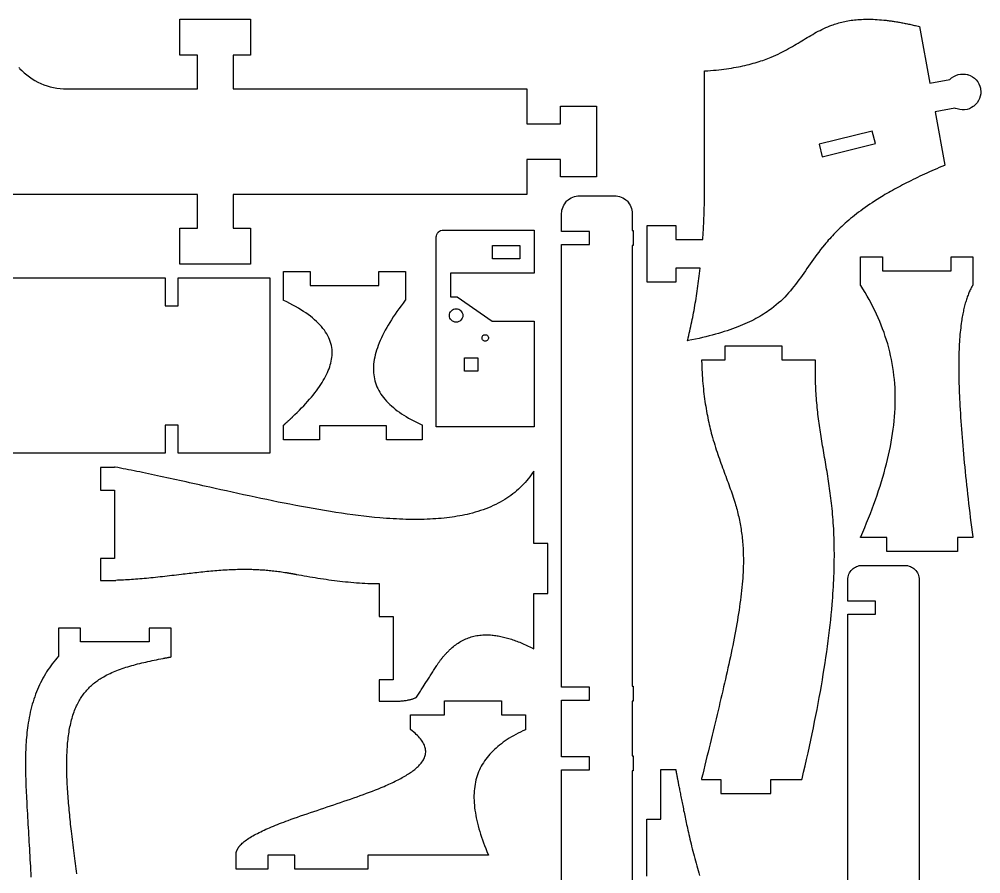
# Model space of a CAD drawing. Extents: x 0 to 673, y 0 to 298.
# Drawn here: x 521.4 to 659.4, y 175.3 to 298 of the extents above; entities that cross this region are included whole.
import ezdxf

# ---------------------------------------------------------------- set-up
doc = ezdxf.new("R2010")
doc.units = 0
doc.layers.get('0').update_dxf_attribs({"linetype": 'CONTINUOUS'})

msp = doc.modelspace()

# ---------------------------------------------------------------- linework, layer by layer
at = {"color": 0}
for points in [[(521.353, 291.081), (521.433, 290.992), (521.515, 290.903), (521.771, 290.646), (522.125, 290.319), (522.493, 290.011), (522.875, 289.726), (523.271, 289.46), (523.678, 289.215), (524.097, 288.992), (524.528, 288.79), (524.968, 288.611), (525.418, 288.456), (525.872, 288.322), (526.336, 288.211), (526.808, 288.126), (527.283, 288.064), (527.761, 288.026), (528.125, 288.014), (546.983, 288.014), (546.983, 292.864), (544.483, 292.864), (544.483, 298.014), (554.633, 298.014), (554.633, 298.014), (554.633, 292.864), (552.133, 292.864), (552.133, 288.014), (594.276, 288.014), (594.276, 283.014), (599.126, 283.014), (599.126, 285.514), (604.276, 285.514), (604.276, 275.365), (599.126, 275.365), (599.126, 277.865), (594.276, 277.865), (594.276, 272.865), (552.133, 272.865), (552.133, 268.015), (554.633, 268.015), (554.633, 262.865), (544.483, 262.865), (544.483, 268.015), (546.983, 268.015), (546.983, 272.865), (467.329, 272.865)], [(599.269, 145.522), (599.269, 190.247), (603.269, 190.247), (603.269, 192.097), (599.269, 192.097), (599.269, 200.247), (603.269, 200.247), (603.269, 202.097), (599.269, 202.097), (599.269, 265.672), (603.269, 265.672), (603.269, 267.522), (599.269, 267.522), (599.269, 267.522), (599.269, 270.097), (599.269, 270.161), (599.282, 270.351), (599.319, 270.601), (599.381, 270.846), (599.465, 271.083), (599.572, 271.31), (599.703, 271.526), (599.853, 271.729), (599.979, 271.874), (600.024, 271.918), (600.068, 271.963), (600.213, 272.089), (600.415, 272.24), (600.632, 272.369), (600.86, 272.476), (601.096, 272.561), (601.34, 272.622), (601.59, 272.66), (601.781, 272.672), (601.844, 272.672), (606.838, 272.672), (606.901, 272.672), (607.092, 272.66), (607.343, 272.622), (607.586, 272.561), (607.824, 272.476), (608.05, 272.369), (608.267, 272.24), (608.469, 272.089), (608.614, 271.963), (608.658, 271.918), (608.704, 271.874), (608.829, 271.729), (608.981, 271.526), (609.11, 271.31), (609.217, 271.083), (609.301, 270.846), (609.363, 270.601), (609.4, 270.351), (609.412, 270.161), (609.412, 270.097), (609.412, 267.672), (609.521, 267.672), (609.521, 265.522), (609.412, 265.522), (609.412, 202.247), (609.521, 202.247), (609.521, 200.097), (609.412, 200.097), (609.412, 192.247), (609.521, 192.247), (609.521, 190.097), (609.412, 190.097), (609.412, 141.097)], [(497.639, 260.865), (542.364, 260.865), (542.364, 256.865), (544.214, 256.865), (544.214, 260.865), (557.364, 260.865), (557.364, 235.715), (544.214, 235.715), (544.214, 239.715), (542.364, 239.715), (542.364, 235.715), (497.639, 235.715)], [(640.338, 144.043), (640.338, 212.596), (644.338, 212.596), (644.338, 214.446), (640.338, 214.446), (640.338, 217.521), (640.338, 217.575), (640.349, 217.733), (640.379, 217.939), (640.431, 218.139), (640.5, 218.329), (640.588, 218.511), (640.692, 218.682), (640.811, 218.842), (640.946, 218.989), (641.093, 219.122), (641.253, 219.242), (641.424, 219.346), (641.604, 219.433), (641.796, 219.503), (641.994, 219.554), (642.2, 219.586), (642.36, 219.596), (642.412, 219.596), (648.514, 219.596), (648.514, 219.596), (648.567, 219.596), (648.726, 219.586), (648.932, 219.554), (649.132, 219.503), (649.322, 219.433), (649.503, 219.346), (649.675, 219.242), (649.835, 219.122), (649.982, 218.989), (650.115, 218.842), (650.235, 218.682), (650.339, 218.511), (650.426, 218.329), (650.496, 218.139), (650.547, 217.939), (650.579, 217.733), (650.589, 217.575), (650.589, 217.521), (650.589, 129.118)], [(529.674, 175.301), (529.624, 175.663), (529.575, 176.028), (529.526, 176.394), (529.478, 176.765), (529.428, 177.139), (529.379, 177.517), (529.331, 177.896), (529.282, 178.279), (529.235, 178.665), (529.186, 179.056), (529.137, 179.447), (529.09, 179.842), (529.043, 180.24), (528.996, 180.642), (528.949, 181.046), (528.903, 181.453), (528.867, 181.776), (528.831, 182.103), (528.794, 182.431), (528.76, 182.761), (528.725, 183.092), (528.69, 183.424), (528.657, 183.757), (528.624, 184.092), (528.592, 184.428), (528.561, 184.765), (528.531, 185.103), (528.501, 185.44), (528.474, 185.779), (528.446, 186.118), (528.421, 186.458), (528.397, 186.799), (528.374, 187.139), (528.353, 187.479), (528.333, 187.818), (528.315, 188.158), (528.299, 188.499), (528.285, 188.837), (528.272, 189.176), (528.261, 189.515), (528.253, 189.853), (528.246, 190.189), (528.242, 190.525), (528.24, 190.86), (528.24, 191.193), (528.243, 191.525), (528.249, 191.813), (528.256, 192.1), (528.264, 192.383), (528.275, 192.667), (528.287, 192.949), (528.304, 193.228), (528.322, 193.506), (528.343, 193.782), (528.367, 194.056), (528.392, 194.328), (528.421, 194.597), (528.453, 194.865), (528.486, 195.129), (528.524, 195.393), (528.563, 195.653), (528.606, 195.911), (528.651, 196.165), (528.7, 196.418), (528.753, 196.667), (528.807, 196.913), (528.865, 197.157), (528.926, 197.397), (528.992, 197.633), (529.06, 197.868), (529.131, 198.099), (529.206, 198.325), (529.285, 198.549), (529.367, 198.768), (529.453, 198.986), (529.542, 199.197), (529.636, 199.407), (529.722, 199.59), (529.813, 199.769), (529.906, 199.947), (530.001, 200.121), (530.1, 200.292), (530.203, 200.458), (530.307, 200.624), (530.415, 200.785), (530.526, 200.943), (530.64, 201.1), (530.757, 201.251), (530.878, 201.401), (531, 201.549), (531.126, 201.693), (531.256, 201.833), (531.387, 201.971), (531.522, 202.107), (531.66, 202.239), (531.8, 202.368), (531.943, 202.494), (532.09, 202.618), (532.239, 202.74), (532.392, 202.858), (532.547, 202.974), (532.704, 203.086), (532.865, 203.197), (533.029, 203.304), (533.196, 203.41), (533.365, 203.511), (533.537, 203.611), (533.76, 203.735), (533.986, 203.854), (534.218, 203.971), (534.453, 204.083), (534.693, 204.193), (534.936, 204.299), (535.183, 204.401), (535.433, 204.501), (535.688, 204.599), (535.946, 204.693), (536.207, 204.785), (536.471, 204.874), (536.739, 204.961), (537.011, 205.044), (537.285, 205.128), (537.563, 205.207), (537.843, 205.286), (538.128, 205.361), (538.414, 205.436), (538.703, 205.508), (538.994, 205.581), (539.289, 205.65), (539.586, 205.718), (539.886, 205.786), (540.188, 205.853), (540.492, 205.918), (540.799, 205.983), (541.108, 206.046), (541.418, 206.11), (541.731, 206.172), (542.046, 206.233), (542.082, 206.24), (542.156, 206.254), (542.193, 206.263), (542.229, 206.269), (542.265, 206.276), (542.303, 206.283), (542.376, 206.297), (542.412, 206.304), (542.524, 206.325), (542.561, 206.332), (542.597, 206.34), (542.708, 206.361), (542.746, 206.368), (542.782, 206.375), (542.857, 206.389), (542.894, 206.396), (542.968, 206.41), (543.006, 206.417), (543.043, 206.424), (543.081, 206.431), (543.118, 206.438), (543.154, 206.444), (543.193, 206.45), (543.193, 206.451), (543.196, 206.451), (543.197, 206.453), (543.203, 206.453), (543.204, 206.454), (543.21, 206.454), (543.211, 206.454), (543.214, 206.454), (543.215, 206.456), (543.217, 206.456), (543.217, 210.593), (540.067, 210.593), (540.067, 208.593), (530.217, 208.593), (530.217, 210.593), (527.067, 210.593), (527.067, 206.547), (526.831, 206.283), (526.6, 206.015), (526.376, 205.742), (526.16, 205.464), (525.947, 205.182), (525.742, 204.893), (525.544, 204.603), (525.351, 204.306), (525.165, 204.004), (524.985, 203.697), (524.81, 203.388), (524.642, 203.072), (524.481, 202.751), (524.324, 202.426), (524.174, 202.097), (524.031, 201.761), (523.893, 201.422), (523.761, 201.079), (523.635, 200.729), (523.517, 200.376), (523.401, 200.018), (523.294, 199.656), (523.192, 199.288), (523.096, 198.915), (523.006, 198.538), (522.922, 198.156), (522.843, 197.768), (522.771, 197.376), (522.704, 196.979), (522.643, 196.579), (522.599, 196.247), (522.556, 195.911), (522.518, 195.574), (522.485, 195.232), (522.453, 194.888), (522.425, 194.54), (522.401, 194.188), (522.379, 193.833), (522.361, 193.476), (522.346, 193.115), (522.335, 192.751), (522.324, 192.386), (522.317, 192.015), (522.313, 191.643), (522.311, 191.267), (522.313, 190.889), (522.314, 190.507), (522.319, 190.122), (522.326, 189.735), (522.335, 189.344), (522.346, 188.951), (522.358, 188.556), (522.372, 188.157), (522.387, 187.756), (522.404, 187.351), (522.422, 186.944), (522.442, 186.536), (522.463, 186.124), (522.485, 185.708), (522.506, 185.292), (522.529, 184.872), (522.557, 184.388), (522.585, 183.9), (522.613, 183.411), (522.642, 182.918), (522.669, 182.424), (522.7, 181.926), (522.729, 181.426), (522.758, 180.925), (522.787, 180.422), (522.817, 179.918), (522.847, 179.413), (522.876, 178.906), (522.904, 178.397), (522.932, 177.889), (522.96, 177.379), (523.014, 176.358), (523.039, 175.849), (523.064, 175.337), (523.088, 174.828)], [(611.507, 174.986), (611.507, 183.136), (613.507, 183.136), (613.507, 190.265), (615.644, 190.265), (615.644, 190.261), (615.646, 190.258), (615.646, 190.254), (615.646, 190.253), (615.646, 190.246), (615.649, 190.244), (615.649, 190.24), (615.65, 190.236), (615.65, 190.232), (615.65, 190.229), (615.65, 190.224), (615.653, 190.222), (615.653, 190.218), (615.653, 190.215), (615.653, 190.21), (615.656, 190.208), (615.656, 190.204), (615.664, 190.154), (615.674, 190.101), (615.685, 190.05), (615.694, 189.997), (615.706, 189.942), (615.714, 189.886), (615.726, 189.829), (615.738, 189.772), (615.749, 189.712), (615.76, 189.653), (615.771, 189.592), (615.782, 189.529), (615.796, 189.465), (615.807, 189.401), (615.821, 189.336), (615.832, 189.269), (615.846, 189.201), (615.86, 189.133), (615.871, 189.063), (615.885, 188.992), (615.9, 188.918), (615.914, 188.846), (615.928, 188.772), (615.942, 188.696), (615.957, 188.619), (615.971, 188.542), (615.988, 188.462), (616.003, 188.383), (616.017, 188.301), (616.032, 188.219), (616.064, 188.056), (616.096, 187.888), (616.131, 187.715), (616.164, 187.539), (616.199, 187.358), (616.235, 187.172), (616.271, 186.983), (616.307, 186.789), (616.346, 186.592), (616.385, 186.39), (616.426, 186.183), (616.467, 185.975), (616.51, 185.761), (616.553, 185.543), (616.596, 185.322), (616.642, 185.097), (616.688, 184.868), (616.735, 184.636), (616.782, 184.401), (616.832, 184.161), (616.882, 183.918), (616.932, 183.672), (616.985, 183.422), (617.039, 183.168), (617.092, 182.911), (617.149, 182.651), (617.206, 182.389), (617.262, 182.122), (617.321, 181.854), (617.382, 181.581), (617.453, 181.258), (617.528, 180.932), (617.603, 180.601), (617.681, 180.268), (617.757, 179.933), (617.839, 179.593), (617.921, 179.254), (618.007, 178.91), (618.092, 178.565), (618.182, 178.218), (618.271, 177.872), (618.364, 177.522), (618.46, 177.174), (618.557, 176.825), (618.656, 176.475), (618.757, 176.126), (618.86, 175.776), (618.967, 175.426), (619.075, 175.079)]]:
    msp.add_lwpolyline(points, dxfattribs=at)
for points in [[(619.539, 266.578), (619.551, 266.758), (619.563, 266.94), (619.574, 267.122), (619.585, 267.306), (619.596, 267.489), (619.607, 267.671), (619.617, 267.856), (619.628, 268.039), (619.637, 268.225), (619.647, 268.41), (619.656, 268.596), (619.665, 268.782), (619.674, 268.969), (619.69, 269.344), (619.697, 269.531), (619.706, 269.719), (619.713, 269.907), (619.719, 270.096), (619.725, 270.287), (619.732, 270.476), (619.738, 270.669), (619.744, 270.858), (619.749, 271.051), (619.754, 271.242), (619.76, 271.435), (619.764, 271.628), (619.768, 271.821), (619.772, 272.014), (619.772, 290.588), (619.779, 290.588), (619.781, 290.589), (619.824, 290.589), (619.831, 290.592), (619.842, 290.592), (620.253, 290.619), (620.656, 290.651), (621.053, 290.685), (621.44, 290.721), (621.822, 290.763), (622.196, 290.804), (622.564, 290.85), (622.925, 290.899), (623.279, 290.95), (623.628, 291.004), (623.968, 291.063), (624.303, 291.121), (624.632, 291.182), (624.954, 291.247), (625.271, 291.314), (625.582, 291.382), (625.886, 291.456), (626.185, 291.529), (626.478, 291.606), (626.767, 291.682), (627.049, 291.764), (627.325, 291.847), (627.597, 291.932), (627.864, 292.019), (628.126, 292.107), (628.382, 292.196), (628.635, 292.289), (628.882, 292.382), (629.124, 292.481), (629.363, 292.575), (629.699, 292.719), (630.026, 292.867), (630.346, 293.014), (630.658, 293.167), (630.963, 293.319), (631.262, 293.475), (631.556, 293.632), (631.843, 293.789), (632.126, 293.95), (632.403, 294.11), (632.678, 294.271), (632.949, 294.432), (633.215, 294.594), (633.481, 294.753), (633.742, 294.912), (634.003, 295.071), (634.262, 295.231), (634.522, 295.388), (634.781, 295.539), (635.039, 295.694), (635.299, 295.844), (635.56, 295.989), (635.821, 296.135), (636.086, 296.276), (636.353, 296.414), (636.624, 296.551), (636.897, 296.679), (637.174, 296.806), (637.456, 296.928), (637.743, 297.044), (638.036, 297.157), (638.232, 297.225), (638.431, 297.294), (638.631, 297.36), (638.836, 297.421), (639.043, 297.482), (639.253, 297.539), (639.467, 297.594), (639.683, 297.644), (639.904, 297.694), (640.128, 297.739), (640.356, 297.781), (640.588, 297.819), (640.822, 297.856), (641.061, 297.888), (641.304, 297.914), (641.553, 297.939), (641.804, 297.963), (642.06, 297.981), (642.321, 297.996), (642.585, 298.006), (642.856, 298.013), (643.131, 298.014), (643.41, 298.014), (643.694, 298.01), (643.983, 298), (644.278, 297.987), (644.578, 297.969), (644.885, 297.946), (645.196, 297.921), (645.511, 297.889), (645.835, 297.856), (645.976, 297.839), (646.121, 297.821), (646.265, 297.803), (646.411, 297.782), (646.558, 297.763), (646.706, 297.742), (646.856, 297.719), (647.006, 297.696), (647.157, 297.674), (647.31, 297.649), (647.463, 297.624), (647.618, 297.597), (647.774, 297.569), (647.931, 297.542), (648.089, 297.513), (648.249, 297.482), (648.41, 297.453), (648.571, 297.421), (648.733, 297.388), (648.896, 297.356), (649.061, 297.321), (649.228, 297.285), (649.394, 297.249), (649.563, 297.213), (649.733, 297.174), (649.903, 297.135), (650.075, 297.096), (650.249, 297.054), (650.422, 297.014), (650.599, 296.971), (650.599, 296.971), (650.601, 296.969), (650.61, 296.969), (650.613, 296.967), (650.617, 296.967), (650.618, 296.964), (650.635, 296.963), (650.637, 296.963), (650.642, 296.96), (650.644, 296.96), (652.129, 288.821), (654.982, 289.339), (655.044, 289.406), (655.247, 289.585), (655.539, 289.787), (655.853, 289.946), (656.185, 290.06), (656.529, 290.125), (656.881, 290.146), (657.233, 290.119), (657.5, 290.067), (657.586, 290.042), (657.672, 290.014), (657.924, 289.914), (658.236, 289.746), (658.519, 289.537), (658.769, 289.294), (658.986, 289.017), (659.162, 288.713), (659.299, 288.382), (659.371, 288.122), (659.387, 288.035), (659.403, 287.946), (659.426, 287.676), (659.417, 287.321), (659.358, 286.974), (659.254, 286.639), (659.106, 286.321), (658.914, 286.026), (658.681, 285.757), (658.482, 285.575), (658.41, 285.521), (658.338, 285.467), (658.108, 285.324), (657.787, 285.171), (657.451, 285.069), (657.106, 285.01), (656.756, 285), (656.406, 285.037), (656.06, 285.124), (655.807, 285.219), (655.726, 285.257), (652.872, 284.737), (654.274, 277.051), (654.269, 277.051), (654.267, 277.049), (654.265, 277.046), (654.26, 277.046), (654.256, 277.044), (654.254, 277.044), (654.251, 277.042), (654.25, 277.042), (654.246, 277.039), (654.244, 277.039), (654.24, 277.037), (654.238, 277.037), (654.235, 277.035), (654.233, 277.035), (654.231, 277.032), (654.228, 277.032), (654.224, 277.031), (654.222, 277.029), (654.219, 277.028), (653.846, 276.871), (653.476, 276.713), (653.113, 276.556), (652.754, 276.396), (652.399, 276.239), (652.049, 276.082), (651.703, 275.926), (651.361, 275.769), (651.024, 275.612), (650.69, 275.457), (650.363, 275.301), (650.037, 275.144), (649.718, 274.989), (649.403, 274.832), (649.09, 274.678), (648.783, 274.521), (648.481, 274.367), (648.182, 274.213), (647.887, 274.057), (647.597, 273.901), (647.31, 273.746), (647.028, 273.594), (646.75, 273.439), (646.476, 273.285), (646.207, 273.131), (645.942, 272.975), (645.679, 272.824), (645.421, 272.669), (645.168, 272.517), (644.918, 272.364), (644.547, 272.132), (644.185, 271.901), (643.831, 271.669), (643.486, 271.439), (643.15, 271.208), (642.821, 270.979), (642.503, 270.75), (642.189, 270.521), (641.885, 270.294), (641.589, 270.065), (641.299, 269.839), (641.017, 269.612), (640.742, 269.388), (640.474, 269.16), (640.213, 268.935), (639.958, 268.71), (639.711, 268.487), (639.469, 268.263), (639.233, 268.039), (639.003, 267.817), (638.779, 267.594), (638.56, 267.374), (638.347, 267.153), (638.139, 266.932), (637.938, 266.713), (637.739, 266.494), (637.546, 266.276), (637.358, 266.057), (637.174, 265.84), (636.994, 265.624), (636.71, 265.274), (636.436, 264.926), (636.171, 264.578), (635.912, 264.232), (635.66, 263.889), (635.415, 263.547), (635.175, 263.207), (634.939, 262.871), (634.706, 262.536), (634.476, 262.203), (634.247, 261.872), (634.018, 261.544), (633.79, 261.219), (633.56, 260.896), (633.329, 260.578), (633.094, 260.261), (632.856, 259.946), (632.613, 259.636), (632.364, 259.328), (632.11, 259.022), (631.847, 258.721), (631.576, 258.424), (631.296, 258.129), (631.007, 257.839), (630.706, 257.551), (630.394, 257.269), (630.069, 256.987), (629.731, 256.713), (629.378, 256.44), (629.01, 256.172), (628.765, 256.004), (628.514, 255.838), (628.256, 255.669), (627.99, 255.507), (627.717, 255.344), (627.435, 255.185), (627.147, 255.026), (626.85, 254.871), (626.546, 254.715), (626.232, 254.564), (625.91, 254.414), (625.579, 254.265), (625.24, 254.119), (624.892, 253.975), (624.535, 253.835), (624.168, 253.694), (623.793, 253.557), (623.407, 253.421), (623.012, 253.289), (622.607, 253.158), (622.192, 253.029), (621.767, 252.903), (621.331, 252.778), (620.885, 252.657), (620.428, 252.537), (619.96, 252.421), (619.481, 252.306), (618.99, 252.194), (618.489, 252.083), (617.976, 251.976), (617.451, 251.871), (617.447, 251.871), (617.443, 251.869), (617.44, 251.869), (617.436, 251.869), (617.432, 251.869), (617.424, 251.867), (617.417, 251.864), (617.41, 251.864), (617.406, 251.862), (617.403, 251.861), (617.394, 251.861), (617.39, 251.86), (617.382, 251.857), (617.374, 251.857), (617.371, 251.856), (617.367, 251.854), (617.36, 251.854), (617.351, 251.851), (617.349, 251.851), (617.34, 251.85), (617.336, 251.849), (617.349, 251.901), (617.35, 251.906), (617.364, 251.963), (617.44, 252.279), (617.515, 252.597), (617.59, 252.919), (617.662, 253.239), (617.735, 253.564), (617.806, 253.889), (617.875, 254.215), (617.944, 254.544), (618.011, 254.875), (618.078, 255.207), (618.143, 255.54), (618.207, 255.876), (618.269, 256.214), (618.392, 256.896), (618.451, 257.239), (618.51, 257.585), (618.567, 257.932), (618.622, 258.281), (618.678, 258.632), (618.731, 258.985), (618.782, 259.339), (618.833, 259.696), (618.882, 260.053), (618.931, 260.414), (618.978, 260.776), (619.024, 261.142), (619.068, 261.507), (619.113, 261.876), (619.154, 262.246), (615.671, 262.246), (615.671, 260.246), (611.521, 260.246), (611.521, 268.396), (615.671, 268.396), (615.671, 266.396), (619.528, 266.396), (619.539, 266.578)], [(643.858, 281.946), (636.238, 280.057), (636.683, 278.263), (644.303, 280.151), (643.858, 281.946)], [(581.262, 239.487), (581.262, 266.749), (581.283, 266.9), (581.34, 267.094), (581.436, 267.271), (581.531, 267.394), (581.565, 267.431), (581.601, 267.467), (581.724, 267.56), (581.903, 267.656), (582.097, 267.715), (582.249, 267.735), (595.335, 267.735), (595.335, 261.537), (583.338, 261.537), (583.338, 258.156), (584.29, 258.156), (589.29, 254.64), (595.335, 254.64), (595.335, 239.487), (581.262, 239.487)], [(589.335, 265.537), (593.26, 265.537), (593.26, 263.612), (589.335, 263.612), (589.335, 265.537)], [(642.144, 223.6), (642.147, 223.603), (642.147, 223.607), (642.15, 223.61), (642.153, 223.618), (642.154, 223.621), (642.156, 223.625), (642.158, 223.628), (642.158, 223.632), (642.161, 223.635), (642.162, 223.639), (642.164, 223.643), (642.165, 223.646), (642.167, 223.65), (642.168, 223.653), (642.169, 223.657), (642.171, 223.66), (642.172, 223.664), (642.174, 223.667), (642.176, 223.671), (642.176, 223.674), (642.179, 223.678), (642.181, 223.681), (642.182, 223.685), (642.183, 223.688), (642.185, 223.692), (642.188, 223.694), (642.188, 223.699), (642.19, 223.701), (642.483, 224.375), (642.768, 225.047), (643.046, 225.717), (643.315, 226.383), (643.576, 227.047), (643.831, 227.708), (644.075, 228.368), (644.311, 229.024), (644.539, 229.676), (644.758, 230.328), (644.969, 230.975), (645.169, 231.619), (645.363, 232.263), (645.546, 232.901), (645.719, 233.537), (645.885, 234.171), (646.04, 234.801), (646.186, 235.429), (646.322, 236.053), (646.447, 236.674), (646.564, 237.293), (646.671, 237.907), (646.767, 238.519), (646.853, 239.128), (646.928, 239.732), (646.993, 240.333), (647.047, 240.932), (647.09, 241.528), (647.124, 242.118), (647.146, 242.707), (647.157, 243.311), (647.156, 243.912), (647.143, 244.508), (647.117, 245.101), (647.079, 245.692), (647.031, 246.276), (646.969, 246.858), (646.896, 247.436), (646.811, 248.011), (646.715, 248.582), (646.607, 249.149), (646.488, 249.711), (646.357, 250.272), (646.215, 250.828), (646.063, 251.382), (645.899, 251.931), (645.725, 252.476), (645.539, 253.019), (645.343, 253.56), (645.137, 254.096), (644.919, 254.628), (644.693, 255.158), (644.456, 255.685), (644.207, 256.207), (643.949, 256.728), (643.681, 257.244), (643.404, 257.758), (643.115, 258.269), (642.819, 258.778), (642.512, 259.282), (642.196, 259.785), (642.194, 259.785), (642.194, 259.785), (642.194, 259.786), (642.194, 259.787), (642.193, 259.787), (642.193, 259.789), (642.192, 259.79), (642.192, 259.79), (642.19, 259.792), (642.19, 259.792), (642.19, 259.793), (642.19, 259.793), (642.189, 259.794), (642.189, 259.796), (642.188, 259.797), (642.188, 259.799), (642.186, 259.799), (642.186, 259.8), (642.185, 259.801), (642.183, 259.803), (642.183, 263.903), (645.333, 263.903), (645.333, 261.9), (655.183, 261.9), (655.183, 263.903), (658.268, 263.903), (658.268, 259.804), (658.258, 259.786), (658.186, 259.665), (658.115, 259.539), (658.046, 259.411), (657.978, 259.279), (657.911, 259.143), (657.846, 259.006), (657.781, 258.862), (657.718, 258.717), (657.657, 258.568), (657.596, 258.415), (657.537, 258.258), (657.479, 258.099), (657.422, 257.936), (657.367, 257.769), (657.313, 257.599), (657.26, 257.425), (657.208, 257.247), (657.158, 257.067), (657.108, 256.882), (657.063, 256.693), (657.015, 256.501), (656.971, 256.307), (656.926, 256.107), (656.885, 255.904), (656.844, 255.699), (656.806, 255.489), (656.767, 255.275), (656.731, 255.057), (656.694, 254.836), (656.661, 254.611), (656.619, 254.314), (656.579, 254.01), (656.542, 253.699), (656.507, 253.382), (656.475, 253.058), (656.444, 252.728), (656.417, 252.39), (656.392, 252.047), (656.369, 251.699), (656.349, 251.342), (656.331, 250.981), (656.315, 250.612), (656.301, 250.237), (656.29, 249.858), (656.282, 249.471), (656.275, 249.079), (656.271, 248.681), (656.268, 248.276), (656.268, 247.865), (656.271, 247.45), (656.275, 247.028), (656.281, 246.6), (656.29, 246.167), (656.301, 245.728), (656.314, 245.283), (656.328, 244.833), (656.344, 244.378), (656.364, 243.918), (656.385, 243.451), (656.408, 242.979), (656.433, 242.501), (656.464, 241.956), (656.497, 241.404), (656.532, 240.846), (656.569, 240.282), (656.608, 239.711), (656.651, 239.135), (656.696, 238.553), (656.742, 237.964), (656.79, 237.371), (656.84, 236.771), (656.894, 236.167), (656.949, 235.556), (657.006, 234.939), (657.065, 234.318), (657.126, 233.69), (657.189, 233.058), (657.254, 232.421), (657.321, 231.778), (657.39, 231.131), (657.46, 230.478), (657.533, 229.819), (657.607, 229.157), (657.683, 228.489), (657.762, 227.815), (657.842, 227.139), (657.924, 226.456), (658.007, 225.769), (658.093, 225.078), (658.179, 224.382), (658.268, 223.681), (658.269, 223.675), (658.269, 223.672), (658.269, 223.669), (658.269, 223.664), (658.271, 223.661), (658.271, 223.656), (658.272, 223.653), (658.272, 223.647), (658.272, 223.644), (658.272, 223.639), (658.274, 223.635), (658.274, 223.633), (658.275, 223.631), (658.275, 223.625), (658.276, 223.619), (658.276, 223.617), (658.276, 223.61), (658.276, 223.607), (658.278, 223.604), (658.279, 223.596), (656.09, 223.596), (656.09, 221.596), (645.94, 221.596), (645.94, 223.596), (642.144, 223.596), (642.144, 223.6)], [(559.389, 239.756), (559.433, 239.794), (559.478, 239.835), (559.521, 239.874), (559.565, 239.912), (559.608, 239.951), (559.653, 239.99), (559.696, 240.029), (559.739, 240.067), (559.783, 240.106), (559.826, 240.144), (559.868, 240.185), (559.911, 240.224), (559.997, 240.301), (560.039, 240.338), (560.082, 240.376), (560.165, 240.456), (560.208, 240.494), (560.25, 240.533), (560.292, 240.569), (560.333, 240.61), (560.374, 240.649), (560.415, 240.688), (560.457, 240.724), (560.497, 240.763), (560.539, 240.801), (560.579, 240.84), (560.619, 240.879), (560.66, 240.918), (560.996, 241.237), (561.322, 241.56), (561.64, 241.876), (561.947, 242.194), (562.246, 242.508), (562.535, 242.822), (562.815, 243.133), (563.085, 243.44), (563.344, 243.749), (563.594, 244.054), (563.833, 244.358), (564.064, 244.658), (564.283, 244.958), (564.492, 245.256), (564.689, 245.551), (564.876, 245.844), (565.054, 246.133), (565.219, 246.424), (565.374, 246.711), (565.518, 246.994), (565.65, 247.276), (565.771, 247.556), (565.881, 247.835), (565.978, 248.11), (566.064, 248.383), (566.139, 248.651), (566.201, 248.919), (566.251, 249.188), (566.289, 249.449), (566.315, 249.711), (566.329, 250.01), (566.328, 250.306), (566.308, 250.597), (566.271, 250.886), (566.219, 251.172), (566.149, 251.456), (566.063, 251.736), (565.96, 252.013), (565.842, 252.287), (565.707, 252.56), (565.558, 252.826), (565.39, 253.093), (565.208, 253.356), (565.011, 253.617), (564.797, 253.874), (564.569, 254.126), (564.326, 254.379), (564.068, 254.629), (563.796, 254.874), (563.507, 255.117), (563.206, 255.36), (562.887, 255.599), (562.558, 255.835), (562.211, 256.067), (561.851, 256.299), (561.478, 256.526), (561.09, 256.751), (560.69, 256.976), (560.275, 257.197), (559.847, 257.415), (559.406, 257.631), (559.404, 257.633), (559.403, 257.633), (559.4, 257.633), (559.399, 257.636), (559.397, 257.636), (559.396, 257.638), (559.394, 257.638), (559.393, 257.638), (559.392, 257.638), (559.39, 257.64), (559.387, 257.64), (559.385, 257.642), (559.383, 257.643), (559.383, 257.643), (559.381, 257.644), (559.379, 257.644), (559.378, 257.644), (559.376, 257.644), (559.375, 257.647), (559.374, 257.647), (559.372, 257.649), (559.371, 257.649), (559.369, 257.649), (559.368, 257.649), (559.367, 257.651), (559.365, 257.651), (559.364, 257.651), (559.364, 261.774), (563.178, 261.774), (563.178, 259.774), (573.028, 259.774), (573.028, 261.774), (576.844, 261.774), (576.844, 257.674), (576.826, 257.654), (576.514, 257.247), (576.213, 256.844), (575.919, 256.442), (575.637, 256.047), (575.365, 255.651), (575.103, 255.261), (574.851, 254.874), (574.611, 254.49), (574.383, 254.108), (574.162, 253.731), (573.954, 253.356), (573.758, 252.986), (573.574, 252.619), (573.399, 252.256), (573.238, 251.894), (573.088, 251.54), (572.949, 251.188), (572.822, 250.838), (572.708, 250.492), (572.606, 250.151), (572.517, 249.815), (572.44, 249.481), (572.375, 249.151), (572.324, 248.826), (572.286, 248.506), (572.261, 248.188), (572.249, 247.876), (572.25, 247.567), (572.265, 247.263), (572.294, 246.963), (572.338, 246.668), (572.393, 246.376), (572.464, 246.088), (572.549, 245.806), (572.647, 245.526), (572.758, 245.251), (572.883, 244.981), (573.022, 244.713), (573.174, 244.449), (573.339, 244.19), (573.517, 243.935), (573.707, 243.683), (573.911, 243.436), (574.126, 243.19), (574.356, 242.951), (574.597, 242.715), (574.85, 242.481), (575.117, 242.251), (575.394, 242.026), (575.685, 241.804), (575.986, 241.585), (576.3, 241.369), (576.625, 241.158), (576.961, 240.949), (577.31, 240.744), (577.669, 240.543), (578.04, 240.344), (578.422, 240.149), (578.815, 239.956), (579.219, 239.768), (579.221, 239.765), (579.222, 239.765), (579.225, 239.765), (579.226, 239.763), (579.229, 239.763), (579.231, 239.763), (579.233, 239.761), (579.235, 239.761), (579.236, 239.758), (579.238, 239.758), (579.239, 239.758), (579.244, 239.756), (579.246, 239.756), (579.249, 239.754), (579.25, 239.754), (579.251, 239.751), (579.253, 239.751), (579.254, 239.751), (579.258, 239.749), (579.258, 239.749), (579.261, 239.749), (579.262, 239.747), (579.262, 237.624), (574.113, 237.624), (574.113, 239.624), (564.514, 239.624), (564.514, 237.624), (559.364, 237.624), (559.364, 239.733), (559.389, 239.756)], [(583.158, 255.481), (583.158, 255.528), (583.176, 255.675), (583.233, 255.854), (583.322, 256.018), (583.44, 256.16), (583.583, 256.278), (583.744, 256.368), (583.926, 256.424), (584.072, 256.443), (584.168, 256.443), (584.315, 256.424), (584.494, 256.368), (584.658, 256.278), (584.801, 256.16), (584.918, 256.018), (585.008, 255.854), (585.063, 255.675), (585.083, 255.528), (585.083, 255.432), (585.063, 255.286), (585.008, 255.106), (584.918, 254.943), (584.801, 254.8), (584.658, 254.682), (584.494, 254.593), (584.315, 254.537), (584.168, 254.518), (584.072, 254.518), (583.926, 254.537), (583.744, 254.593), (583.583, 254.682), (583.44, 254.8), (583.322, 254.943), (583.233, 255.106), (583.176, 255.286), (583.158, 255.432), (583.158, 255.481)], [(587.838, 252.253), (587.838, 252.276), (587.847, 252.346), (587.874, 252.433), (587.915, 252.513), (587.972, 252.581), (588.04, 252.638), (588.119, 252.679), (588.206, 252.707), (588.276, 252.717), (588.322, 252.717), (588.394, 252.707), (588.479, 252.679), (588.558, 252.638), (588.626, 252.581), (588.683, 252.513), (588.726, 252.433), (588.753, 252.346), (588.762, 252.276), (588.762, 252.231), (588.753, 252.16), (588.726, 252.074), (588.683, 251.996), (588.626, 251.926), (588.558, 251.871), (588.479, 251.828), (588.394, 251.8), (588.322, 251.792), (588.276, 251.792), (588.206, 251.8), (588.119, 251.828), (588.04, 251.871), (587.972, 251.926), (587.915, 251.996), (587.874, 252.074), (587.847, 252.16), (587.838, 252.231), (587.838, 252.253)], [(619.328, 188.861), (622.099, 188.861), (622.099, 186.861), (629.299, 186.861), (629.299, 188.861), (633.76, 188.861), (633.76, 188.864), (633.762, 188.871), (633.762, 188.872), (633.764, 188.879), (633.764, 188.882), (633.767, 188.883), (633.767, 188.89), (633.769, 188.897), (633.769, 188.9), (633.771, 188.907), (633.771, 188.911), (633.774, 188.915), (633.774, 188.918), (633.775, 188.925), (633.775, 188.928), (633.778, 188.933), (633.778, 188.936), (633.999, 189.879), (634.217, 190.815), (634.428, 191.743), (634.632, 192.664), (634.832, 193.576), (635.028, 194.483), (635.219, 195.382), (635.403, 196.272), (635.582, 197.157), (635.757, 198.033), (635.928, 198.903), (636.092, 199.764), (636.249, 200.619), (636.403, 201.465), (636.549, 202.304), (636.692, 203.136), (636.828, 203.958), (636.96, 204.776), (637.085, 205.583), (637.206, 206.383), (637.318, 207.178), (637.428, 207.964), (637.531, 208.74), (637.628, 209.508), (637.721, 210.272), (637.807, 211.025), (637.887, 211.771), (637.964, 212.508), (638.032, 213.237), (638.096, 213.958), (638.137, 214.479), (638.178, 214.996), (638.214, 215.507), (638.249, 216.015), (638.278, 216.518), (638.303, 217.015), (638.328, 217.508), (638.349, 218), (638.367, 218.483), (638.381, 218.965), (638.392, 219.443), (638.4, 219.915), (638.406, 220.383), (638.41, 220.85), (638.41, 221.308), (638.406, 221.765), (638.4, 222.218), (638.392, 222.665), (638.382, 223.111), (638.369, 223.553), (638.353, 223.989), (638.332, 224.422), (638.313, 224.851), (638.287, 225.276), (638.26, 225.697), (638.231, 226.115), (638.199, 226.529), (638.167, 226.94), (638.128, 227.347), (638.089, 227.751), (638.049, 228.151), (638.01, 228.515), (637.967, 228.879), (637.924, 229.24), (637.878, 229.597), (637.831, 229.951), (637.782, 230.304), (637.735, 230.654), (637.682, 231.004), (637.631, 231.351), (637.578, 231.696), (637.524, 232.04), (637.471, 232.382), (637.414, 232.722), (637.357, 233.063), (637.303, 233.4), (637.246, 233.737), (637.188, 234.072), (637.131, 234.408), (637.071, 234.744), (637.012, 235.079), (636.956, 235.412), (636.899, 235.747), (636.842, 236.081), (636.782, 236.414), (636.728, 236.747), (636.671, 237.082), (636.614, 237.415), (636.56, 237.751), (636.506, 238.088), (636.453, 238.422), (636.403, 238.736), (636.356, 239.05), (636.31, 239.365), (636.264, 239.683), (636.221, 240.001), (636.178, 240.321), (636.137, 240.64), (636.096, 240.964), (636.06, 241.287), (636.021, 241.614), (635.988, 241.94), (635.953, 242.269), (635.921, 242.601), (635.892, 242.933), (635.863, 243.269), (635.838, 243.607), (635.813, 243.946), (635.792, 244.287), (635.771, 244.631), (635.751, 244.978), (635.735, 245.326), (635.721, 245.676), (635.71, 246.029), (635.699, 246.386), (635.692, 246.746), (635.688, 247.107), (635.685, 247.472), (635.685, 248.208), (635.692, 248.582), (635.699, 248.958), (635.699, 249.031), (635.7, 249.033), (635.7, 249.061), (630.91, 249.061), (630.91, 251.061), (622.71, 251.061), (622.71, 249.061), (619.353, 249.061), (619.353, 249.037), (619.356, 249.031), (619.356, 248.956), (619.369, 248.533), (619.385, 248.115), (619.403, 247.704), (619.424, 247.297), (619.449, 246.894), (619.475, 246.497), (619.506, 246.106), (619.537, 245.718), (619.574, 245.336), (619.61, 244.958), (619.65, 244.583), (619.693, 244.215), (619.738, 243.851), (619.787, 243.49), (619.835, 243.138), (619.887, 242.786), (619.942, 242.44), (619.999, 242.097), (620.057, 241.758), (620.119, 241.425), (620.181, 241.096), (620.246, 240.769), (620.313, 240.447), (620.382, 240.129), (620.453, 239.815), (620.525, 239.504), (620.599, 239.197), (620.675, 238.896), (620.753, 238.597), (620.832, 238.301), (620.935, 237.94), (621.035, 237.583), (621.142, 237.232), (621.246, 236.883), (621.353, 236.54), (621.463, 236.201), (621.574, 235.868), (621.685, 235.537), (621.796, 235.208), (621.91, 234.886), (622.024, 234.565), (622.137, 234.247), (622.25, 233.933), (622.364, 233.621), (622.478, 233.311), (622.592, 233.001), (622.706, 232.697), (622.818, 232.394), (622.931, 232.09), (623.042, 231.79), (623.153, 231.49), (623.262, 231.193), (623.369, 230.894), (623.475, 230.597), (623.581, 230.301), (623.685, 230.004), (623.785, 229.708), (623.882, 229.411), (623.978, 229.114), (624.074, 228.815), (624.162, 228.518), (624.235, 228.276), (624.303, 228.033), (624.371, 227.79), (624.438, 227.547), (624.5, 227.304), (624.563, 227.058), (624.619, 226.811), (624.678, 226.563), (624.732, 226.314), (624.785, 226.064), (624.838, 225.811), (624.885, 225.558), (624.931, 225.303), (624.975, 225.047), (625.017, 224.789), (625.057, 224.529), (625.094, 224.268), (625.128, 224.004), (625.162, 223.74), (625.192, 223.472), (625.219, 223.204), (625.244, 222.933), (625.267, 222.661), (625.287, 222.383), (625.303, 222.108), (625.318, 221.826), (625.331, 221.546), (625.339, 221.263), (625.346, 220.975), (625.35, 220.686), (625.353, 220.282), (625.349, 219.872), (625.338, 219.461), (625.324, 219.043), (625.306, 218.619), (625.282, 218.19), (625.253, 217.758), (625.221, 217.321), (625.185, 216.879), (625.142, 216.432), (625.094, 215.979), (625.044, 215.522), (624.989, 215.058), (624.931, 214.593), (624.867, 214.121), (624.8, 213.644), (624.731, 213.163), (624.656, 212.675), (624.575, 212.183), (624.492, 211.686), (624.406, 211.183), (624.317, 210.678), (624.224, 210.165), (624.126, 209.65), (624.028, 209.129), (623.924, 208.603), (623.817, 208.071), (623.707, 207.533), (623.594, 206.993), (623.481, 206.446), (623.367, 205.922), (623.253, 205.396), (623.137, 204.865), (623.017, 204.329), (622.896, 203.789), (622.774, 203.246), (622.649, 202.697), (622.521, 202.144), (622.394, 201.589), (622.262, 201.028), (622.131, 200.462), (621.996, 199.894), (621.863, 199.321), (621.724, 198.744), (621.585, 198.164), (621.444, 197.579), (621.303, 196.99), (621.16, 196.397), (621.017, 195.801), (620.871, 195.2), (620.724, 194.596), (620.578, 193.986), (620.428, 193.375), (620.278, 192.758), (620.126, 192.14), (619.974, 191.515), (619.821, 190.889), (619.668, 190.258), (619.514, 189.622), (619.36, 188.983), (619.328, 188.861)], [(585.338, 249.388), (587.262, 249.388), (587.262, 247.463), (585.338, 247.463), (585.338, 249.388)], [(572.417, 226.49), (571.646, 226.569), (570.871, 226.656), (570.085, 226.75), (569.294, 226.851), (568.496, 226.961), (567.694, 227.076), (566.882, 227.197), (566.069, 227.325), (565.251, 227.46), (564.426, 227.599), (563.601, 227.743), (562.771, 227.892), (561.939, 228.044), (561.107, 228.201), (560.271, 228.362), (559.438, 228.526), (558.601, 228.693), (557.767, 228.864), (556.933, 229.036), (556.101, 229.21), (555.271, 229.386), (554.442, 229.564), (553.619, 229.742), (552.796, 229.921), (551.978, 230.1), (551.167, 230.279), (550.36, 230.458), (549.558, 230.636), (548.764, 230.814), (548.269, 230.925), (547.778, 231.033), (547.292, 231.143), (546.808, 231.25), (546.328, 231.358), (545.851, 231.464), (545.376, 231.568), (544.903, 231.672), (544.438, 231.775), (543.974, 231.878), (543.514, 231.979), (543.058, 232.079), (542.603, 232.178), (542.156, 232.275), (541.71, 232.371), (541.271, 232.464), (540.832, 232.558), (540.401, 232.65), (539.971, 232.739), (539.549, 232.829), (539.128, 232.915), (538.714, 233.003), (538.303, 233.086), (537.896, 233.168), (537.494, 233.25), (537.096, 233.329), (536.706, 233.404), (536.317, 233.479), (535.935, 233.554), (535.558, 233.626), (535.185, 233.696), (535.183, 233.696), (535.178, 233.697), (535.174, 233.697), (535.169, 233.697), (535.167, 233.697), (535.162, 233.7), (535.157, 233.7), (535.153, 233.7), (535.151, 233.7), (535.146, 233.703), (535.142, 233.703), (535.135, 233.704), (535.131, 233.704), (535.126, 233.707), (535.121, 233.707), (535.119, 233.708), (535.114, 233.708), (535.11, 233.71), (535.107, 233.71), (535.103, 233.711), (535.099, 233.711), (535.096, 233.711), (535.092, 233.711), (535.088, 233.714), (535.082, 233.714), (535.078, 233.714), (535.076, 233.714), (535.071, 233.715), (535.067, 233.715), (535.067, 233.643), (533.067, 233.643), (533.067, 230.4), (535.067, 230.4), (535.067, 220.6), (533.067, 220.6), (533.067, 217.439), (535.267, 217.439), (535.267, 217.49), (535.537, 217.499), (535.81, 217.508), (536.089, 217.519), (536.371, 217.533), (536.656, 217.547), (536.942, 217.564), (537.235, 217.582), (537.528, 217.601), (537.828, 217.622), (538.128, 217.646), (538.433, 217.669), (538.739, 217.696), (539.051, 217.722), (539.363, 217.75), (539.678, 217.779), (539.996, 217.811), (540.317, 217.842), (540.642, 217.875), (540.967, 217.908), (541.296, 217.943), (541.626, 217.979), (541.96, 218.014), (542.296, 218.053), (542.633, 218.09), (542.971, 218.129), (543.313, 218.168), (543.656, 218.208), (544.001, 218.249), (544.346, 218.289), (544.696, 218.331), (544.969, 218.364), (545.244, 218.397), (545.521, 218.429), (545.796, 218.462), (546.074, 218.494), (546.353, 218.528), (546.632, 218.56), (546.91, 218.592), (547.192, 218.622), (547.474, 218.654), (547.757, 218.685), (548.042, 218.714), (548.326, 218.743), (548.613, 218.771), (548.901, 218.797), (549.189, 218.825), (549.478, 218.85), (549.771, 218.874), (550.064, 218.896), (550.357, 218.918), (550.653, 218.938), (550.951, 218.956), (551.246, 218.972), (551.546, 218.987), (551.849, 219.001), (552.151, 219.014), (552.456, 219.024), (552.762, 219.032), (553.069, 219.038), (553.378, 219.042), (553.578, 219.043), (553.976, 219.043), (554.176, 219.04), (554.378, 219.039), (554.578, 219.035), (554.782, 219.029), (554.985, 219.024), (555.192, 219.017), (555.399, 219.008), (555.606, 218.999), (555.814, 218.989), (556.021, 218.976), (556.232, 218.964), (556.444, 218.949), (556.657, 218.933), (556.871, 218.915), (557.085, 218.897), (557.303, 218.878), (557.521, 218.856), (557.739, 218.833), (557.96, 218.808), (558.181, 218.783), (558.403, 218.756), (558.628, 218.726), (558.853, 218.696), (559.081, 218.664), (559.31, 218.629), (559.539, 218.594), (559.771, 218.558), (559.817, 218.55), (559.86, 218.543), (559.906, 218.535), (559.951, 218.528), (559.996, 218.519), (560.042, 218.513), (560.085, 218.504), (560.132, 218.497), (560.179, 218.489), (560.221, 218.481), (560.269, 218.472), (560.314, 218.464), (560.36, 218.457), (560.406, 218.449), (560.451, 218.439), (560.496, 218.432), (560.542, 218.424), (560.588, 218.414), (560.635, 218.406), (560.681, 218.397), (560.726, 218.389), (560.819, 218.371), (560.864, 218.362), (560.91, 218.354), (560.958, 218.343), (561.003, 218.335), (561.051, 218.325), (561.096, 218.317), (561.144, 218.308), (561.144, 218.307), (561.146, 218.307), (561.535, 218.237), (561.929, 218.168), (562.319, 218.1), (562.71, 218.033), (563.103, 217.968), (563.494, 217.903), (563.887, 217.839), (564.278, 217.775), (564.671, 217.714), (565.067, 217.656), (565.46, 217.597), (565.853, 217.542), (566.251, 217.487), (566.644, 217.435), (567.039, 217.385), (567.438, 217.337), (567.835, 217.293), (568.232, 217.25), (568.631, 217.21), (569.031, 217.172), (569.431, 217.138), (569.831, 217.106), (570.232, 217.078), (570.635, 217.053), (571.037, 217.031), (571.442, 217.013), (571.846, 216.999), (572.253, 216.987), (572.66, 216.981), (573.069, 216.978), (573.069, 212.243), (575.069, 212.243), (575.069, 203.174), (573.069, 203.174), (573.069, 200.089), (575.169, 200.089), (575.31, 200.089), (575.451, 200.092), (575.588, 200.094), (575.721, 200.099), (575.853, 200.104), (575.982, 200.111), (576.113, 200.119), (576.235, 200.129), (576.357, 200.139), (576.476, 200.15), (576.594, 200.164), (576.708, 200.178), (576.821, 200.193), (576.931, 200.208), (577.144, 200.244), (577.246, 200.264), (577.346, 200.286), (577.444, 200.307), (577.539, 200.332), (577.635, 200.356), (577.726, 200.382), (577.814, 200.407), (577.903, 200.436), (577.988, 200.464), (578.071, 200.494), (578.151, 200.525), (578.231, 200.557), (578.308, 200.592), (578.382, 200.625), (578.385, 200.628), (578.387, 200.628), (578.392, 200.629), (578.392, 200.631), (578.394, 200.631), (578.396, 200.633), (578.403, 200.636), (578.407, 200.636), (578.407, 200.64), (578.41, 200.642), (578.41, 200.644), (578.412, 200.644), (578.412, 200.647), (578.414, 200.647), (578.414, 200.65), (578.417, 200.65), (578.417, 200.653), (578.419, 200.654), (578.419, 200.657), (578.421, 200.657), (578.421, 200.658), (578.521, 200.806), (578.621, 200.953), (578.721, 201.101), (578.821, 201.251), (578.921, 201.403), (579.019, 201.554), (579.119, 201.707), (579.214, 201.86), (579.313, 202.014), (579.41, 202.168), (579.701, 202.633), (579.799, 202.789), (579.992, 203.1), (580.088, 203.254), (580.185, 203.41), (580.282, 203.564), (580.378, 203.719), (580.476, 203.874), (580.574, 204.028), (580.671, 204.179), (580.769, 204.332), (580.867, 204.483), (580.964, 204.633), (581.064, 204.783), (581.164, 204.932), (581.264, 205.079), (581.364, 205.225), (581.367, 205.228), (581.367, 205.229), (581.369, 205.229), (581.369, 205.231), (581.414, 205.307), (581.464, 205.385), (581.514, 205.462), (581.564, 205.54), (581.617, 205.618), (581.671, 205.697), (581.726, 205.775), (581.782, 205.854), (581.839, 205.933), (581.899, 206.014), (581.96, 206.093), (582.021, 206.174), (582.085, 206.254), (582.151, 206.335), (582.219, 206.414), (582.285, 206.496), (582.357, 206.578), (582.429, 206.66), (582.501, 206.742), (582.576, 206.824), (582.653, 206.907), (582.731, 206.989), (582.81, 207.072), (582.892, 207.156), (582.976, 207.239), (583.06, 207.322), (583.146, 207.408), (583.235, 207.492), (583.326, 207.576), (583.419, 207.661), (583.579, 207.804), (583.744, 207.943), (583.91, 208.078), (584.079, 208.204), (584.247, 208.328), (584.421, 208.444), (584.596, 208.557), (584.771, 208.663), (584.954, 208.764), (585.135, 208.858), (585.319, 208.949), (585.506, 209.033), (585.694, 209.111), (585.887, 209.185), (586.079, 209.253), (586.276, 209.314), (586.476, 209.371), (586.676, 209.422), (586.878, 209.467), (587.085, 209.506), (587.294, 209.539), (587.506, 209.567), (587.719, 209.589), (587.935, 209.604), (588.156, 209.615), (588.376, 209.619), (588.601, 209.618), (588.829, 209.611), (589.058, 209.599), (589.289, 209.579), (589.464, 209.561), (589.639, 209.54), (589.817, 209.517), (589.997, 209.489), (590.176, 209.458), (590.357, 209.425), (590.539, 209.388), (590.726, 209.349), (590.91, 209.306), (591.096, 209.258), (591.287, 209.21), (591.476, 209.158), (591.667, 209.103), (591.86, 209.044), (592.054, 208.982), (592.249, 208.918), (592.444, 208.85), (592.644, 208.779), (592.844, 208.707), (593.044, 208.629), (593.244, 208.55), (593.449, 208.467), (593.653, 208.381), (593.86, 208.293), (594.067, 208.2), (594.276, 208.106), (594.485, 208.008), (594.696, 207.907), (594.907, 207.803), (595.122, 207.697), (595.269, 207.622), (595.269, 215.536), (597.269, 215.536), (597.269, 222.736), (595.269, 222.736), (595.269, 233.133), (595.085, 232.86), (594.889, 232.575), (594.688, 232.297), (594.478, 232.028), (594.262, 231.761), (594.039, 231.501), (593.808, 231.247), (593.569, 231), (593.324, 230.758), (593.071, 230.522), (592.81, 230.293), (592.544, 230.071), (592.269, 229.854), (591.988, 229.642), (591.696, 229.436), (591.401, 229.237), (591.094, 229.044), (590.782, 228.858), (590.464, 228.678), (590.137, 228.504), (589.801, 228.336), (589.46, 228.174), (589.11, 228.018), (588.753, 227.868), (588.387, 227.726), (588.014, 227.589), (587.637, 227.458), (587.247, 227.333), (586.853, 227.215), (586.451, 227.104), (586.039, 226.999), (585.696, 226.918), (585.351, 226.84), (584.997, 226.768), (584.639, 226.7), (584.278, 226.636), (583.91, 226.576), (583.535, 226.522), (583.157, 226.471), (582.776, 226.424), (582.387, 226.382), (581.994, 226.343), (581.596, 226.31), (581.194, 226.279), (580.785, 226.254), (580.374, 226.233), (579.958, 226.214), (579.535, 226.2), (579.11, 226.192), (578.679, 226.186), (578.244, 226.185), (577.804, 226.186), (577.36, 226.193), (576.912, 226.203), (576.46, 226.217), (576.003, 226.235), (575.542, 226.257), (575.076, 226.282), (574.607, 226.311), (574.135, 226.343), (573.657, 226.381), (573.176, 226.421), (572.417, 226.49)], [(594.058, 195.992), (593.708, 195.828), (593.363, 195.66), (593.026, 195.489), (592.697, 195.314), (592.376, 195.135), (592.063, 194.953), (591.758, 194.767), (591.46, 194.578), (591.171, 194.383), (590.89, 194.188), (590.618, 193.987), (590.354, 193.781), (590.101, 193.572), (589.853, 193.36), (589.615, 193.144), (589.386, 192.921), (589.165, 192.696), (588.954, 192.469), (588.751, 192.235), (588.558, 191.996), (588.374, 191.756), (588.199, 191.51), (588.033, 191.26), (587.876, 191.004), (587.729, 190.746), (587.593, 190.482), (587.465, 190.214), (587.347, 189.942), (587.24, 189.664), (587.14, 189.382), (587.049, 189.087), (586.968, 188.788), (586.897, 188.479), (586.838, 188.168), (586.787, 187.853), (586.747, 187.532), (586.718, 187.206), (586.697, 186.875), (586.688, 186.54), (586.688, 186.2), (586.697, 185.857), (586.715, 185.507), (586.742, 185.154), (586.779, 184.796), (586.825, 184.435), (586.881, 184.069), (586.944, 183.697), (587.018, 183.322), (587.099, 182.944), (587.19, 182.563), (587.29, 182.174), (587.397, 181.782), (587.511, 181.388), (587.635, 180.987), (587.767, 180.587), (587.908, 180.178), (588.054, 179.769), (588.21, 179.354), (588.374, 178.938), (588.544, 178.514), (588.722, 178.089), (588.724, 178.087), (588.726, 178.079), (588.729, 178.075), (588.731, 178.071), (588.733, 178.069), (588.735, 178.063), (588.736, 178.057), (588.738, 178.054), (588.74, 178.05), (588.74, 178.047), (588.742, 178.043), (588.743, 178.04), (588.746, 178.033), (588.747, 178.031), (588.751, 178.024), (588.753, 178.019), (588.756, 178.013), (588.758, 178.01), (588.758, 178.006), (588.76, 178.003), (588.762, 177.996), (588.765, 177.992), (588.765, 177.989), (588.767, 177.985), (571.46, 177.985), (571.46, 175.985), (560.958, 175.985), (560.958, 177.985), (557.107, 177.985), (557.107, 175.985), (552.536, 175.985), (552.536, 178.107), (552.54, 178.156), (552.543, 178.203), (552.547, 178.25), (552.554, 178.297), (552.563, 178.346), (552.572, 178.394), (552.583, 178.439), (552.597, 178.487), (552.611, 178.535), (552.626, 178.582), (552.643, 178.629), (552.662, 178.675), (552.683, 178.722), (552.703, 178.769), (552.726, 178.817), (552.75, 178.862), (552.776, 178.91), (552.803, 178.957), (552.833, 179.003), (552.861, 179.05), (552.893, 179.096), (552.925, 179.142), (552.958, 179.188), (552.994, 179.235), (553.031, 179.281), (553.108, 179.372), (553.149, 179.418), (553.192, 179.464), (553.308, 179.583), (553.433, 179.703), (553.569, 179.821), (553.713, 179.94), (553.865, 180.06), (554.026, 180.178), (554.196, 180.296), (554.374, 180.414), (554.56, 180.532), (554.753, 180.649), (554.954, 180.767), (555.165, 180.883), (555.379, 181), (555.603, 181.117), (555.833, 181.233), (556.071, 181.35), (556.315, 181.467), (556.565, 181.582), (556.821, 181.7), (557.083, 181.815), (557.353, 181.932), (557.628, 182.047), (557.908, 182.164), (558.193, 182.279), (558.483, 182.396), (558.779, 182.513), (559.079, 182.628), (559.385, 182.743), (559.694, 182.86), (560.01, 182.975), (560.45, 183.138), (560.897, 183.296), (561.351, 183.457), (561.81, 183.618), (562.274, 183.779), (562.743, 183.939), (563.215, 184.1), (563.69, 184.263), (564.168, 184.421), (564.649, 184.583), (565.131, 184.744), (565.613, 184.907), (566.097, 185.069), (566.578, 185.229), (567.06, 185.394), (567.54, 185.554), (568.017, 185.719), (568.492, 185.881), (568.965, 186.043), (569.433, 186.207), (569.897, 186.371), (570.354, 186.535), (570.808, 186.7), (571.254, 186.864), (571.694, 187.029), (572.126, 187.194), (572.551, 187.362), (572.968, 187.528), (573.376, 187.694), (573.772, 187.862), (574.012, 187.964), (574.251, 188.069), (574.483, 188.174), (574.713, 188.278), (574.938, 188.382), (575.158, 188.487), (575.374, 188.594), (575.585, 188.697), (575.792, 188.803), (575.993, 188.908), (576.19, 189.014), (576.383, 189.119), (576.572, 189.225), (576.756, 189.332), (576.933, 189.439), (577.108, 189.544), (577.276, 189.651), (577.438, 189.757), (577.597, 189.864), (577.749, 189.971), (577.897, 190.081), (578.04, 190.188), (578.175, 190.293), (578.308, 190.401), (578.433, 190.508), (578.553, 190.617), (578.668, 190.725), (578.776, 190.832), (578.879, 190.94), (578.976, 191.049), (579.106, 191.203), (579.222, 191.357), (579.326, 191.513), (579.421, 191.667), (579.503, 191.821), (579.574, 191.976), (579.633, 192.132), (579.681, 192.289), (579.717, 192.444), (579.742, 192.6), (579.754, 192.757), (579.758, 192.914), (579.747, 193.072), (579.726, 193.231), (579.694, 193.389), (579.651, 193.547), (579.594, 193.707), (579.528, 193.867), (579.45, 194.028), (579.361, 194.188), (579.26, 194.35), (579.147, 194.513), (579.024, 194.675), (578.887, 194.837), (578.742, 195.001), (578.583, 195.167), (578.412, 195.332), (578.233, 195.497), (578.04, 195.664), (577.835, 195.832), (577.619, 196), (577.617, 196.003), (577.615, 196.003), (577.615, 196.004), (577.613, 196.006), (577.611, 196.007), (577.61, 196.008), (577.608, 196.01), (577.606, 196.013), (577.604, 196.013), (577.6, 196.015), (577.599, 196.017), (577.593, 196.021), (577.592, 196.021), (577.592, 196.022), (577.59, 196.022), (577.59, 198.135), (582.478, 198.135), (582.478, 200.135), (590.628, 200.135), (590.628, 198.135), (594.103, 198.135), (594.103, 196.013), (594.058, 195.992)]]:
    msp.add_lwpolyline(points, close=True, dxfattribs=at)

doc.saveas('drawing.dxf')
